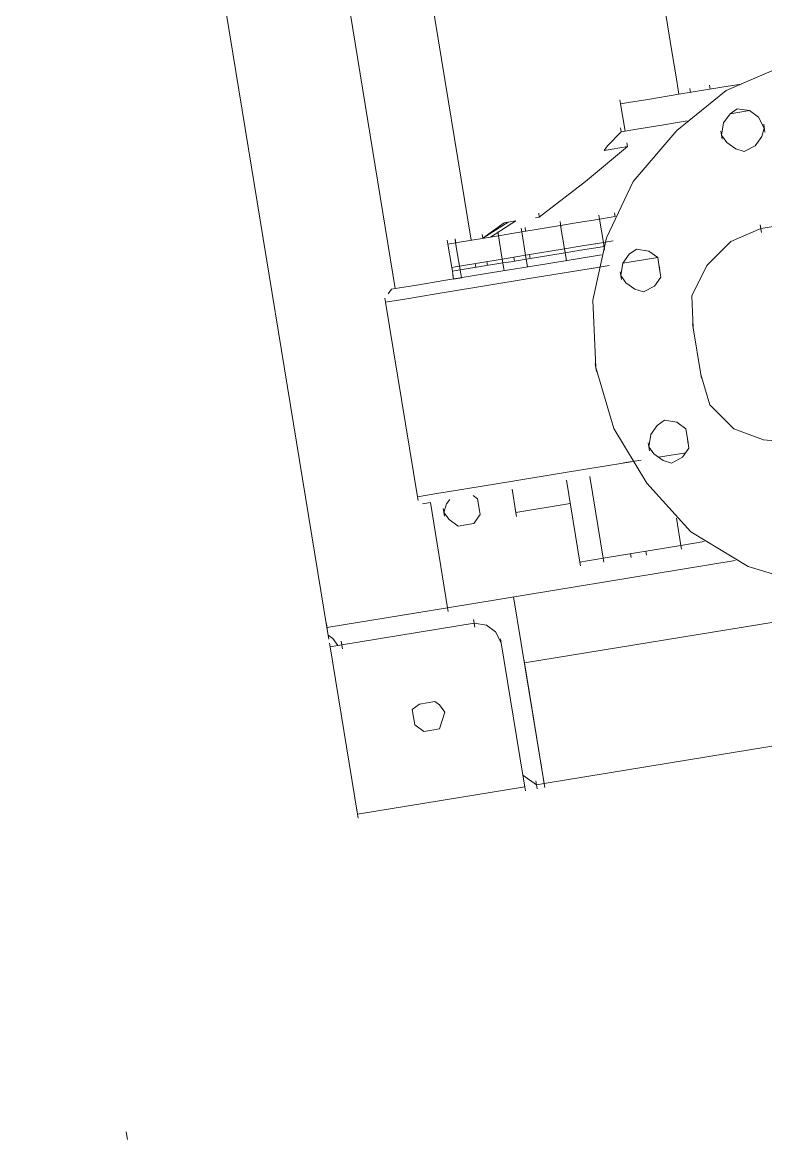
# Model space of a CAD drawing. Header units: metres. Extents: x 2 to 659295185, y -28 to 1124222152.
# Drawn here: x 655594.469 to 655594.865, y 1126534.65 to 1126535.245 of the extents above; entities that cross this region are included whole.
import ezdxf

# ---------------------------------------------------------------- set-up
doc = ezdxf.new("R2010")
doc.units = ezdxf.units.M
doc.header["$MEASUREMENT"] = 0
doc.layers.add('CCSM_C1_CUERPO CK$0$A-EQUIPOS', color=9, linetype='CONTINUOUS')

msp = doc.modelspace()

# ---------------------------------------------------------------- linework, layer by layer
at = {"layer": 'CCSM_C1_CUERPO CK$0$A-EQUIPOS', "lineweight": 5}
for p, q in [((655594.53334, 1126535.92333), (655594.66774, 1126535.10335)), ((655594.53334, 1126535.92333), (655594.66774, 1126535.10335)), ((655594.46915, 1126535.9128), (655594.63138, 1126534.92304)), ((655594.46915, 1126535.9128), (655594.63138, 1126534.92304)), ((655594.70817, 1126535.12912), (655594.63181, 1126535.59501)), ((655594.70817, 1126535.12912), (655594.63181, 1126535.59501)), ((655594.81164, 1126535.25026), (655594.81537, 1126535.22749)), ((655594.81537, 1126535.22749), (655594.81707, 1126535.21713)), ((655594.87572, 1126535.22249), (655594.84395, 1126535.20878)), ((655594.87572, 1126535.22249), (655594.84395, 1126535.20878)), ((655594.81707, 1126535.21713), (655594.81877, 1126535.20678)), ((655594.81707, 1126535.21713), (655594.81877, 1126535.20678)), ((655594.84154, 1126535.21051), (655594.81877, 1126535.20678)), ((655594.84154, 1126535.21051), (655594.81877, 1126535.20678)), ((655594.83499, 1126535.21156), (655594.83533, 1126535.20949)), ((655594.83533, 1126535.20949), (655594.83499, 1126535.21156)), ((655594.83499, 1126535.21156), (655594.83533, 1126535.20949)), ((655594.8519, 1126535.21221), (655594.84154, 1126535.21051)), ((655594.8519, 1126535.21221), (655594.84154, 1126535.21051)), ((655594.81877, 1126535.20678), (655594.8022, 1126535.20406)), ((655594.81877, 1126535.20678), (655594.8022, 1126535.20406)), ((655594.84395, 1126535.20878), (655594.81768, 1126535.18746)), ((655594.84395, 1126535.20878), (655594.81768, 1126535.18746)), ((655594.82464, 1126535.20987), (655594.82498, 1126535.2078)), ((655594.82498, 1126535.2078), (655594.82464, 1126535.20987)), ((655594.82464, 1126535.20987), (655594.82498, 1126535.2078)), ((655594.78737, 1126535.20376), (655594.78804, 1126535.19962)), ((655594.79185, 1126535.20237), (655594.78771, 1126535.20169)), ((655594.79185, 1126535.20237), (655594.78771, 1126535.20169)), ((655594.78771, 1126535.20169), (655594.79008, 1126535.18719)), ((655594.8022, 1126535.20406), (655594.79185, 1126535.20237)), ((655594.8022, 1126535.20406), (655594.79185, 1126535.20237)), ((655594.84979, 1126535.19911), (655594.84599, 1126535.19636)), ((655594.84979, 1126535.19911), (655594.84599, 1126535.19636)), ((655594.85634, 1126535.19805), (655594.84979, 1126535.19911)), ((655594.85634, 1126535.19805), (655594.84979, 1126535.19911)), ((655594.82321, 1126535.19262), (655594.81079, 1126535.19059)), ((655594.82321, 1126535.19262), (655594.81079, 1126535.19059)), ((655594.84599, 1126535.19636), (655594.84253, 1126535.19154)), ((655594.84599, 1126535.19636), (655594.84253, 1126535.19154)), ((655594.85634, 1126535.19805), (655594.84599, 1126535.19636)), ((655594.85634, 1126535.19805), (655594.84599, 1126535.19636)), ((655594.85634, 1126535.19805), (655594.86116, 1126535.19459)), ((655594.86116, 1126535.19459), (655594.85634, 1126535.19805)), ((655594.86116, 1126535.19459), (655594.86425, 1126535.18872)), ((655594.86425, 1126535.18872), (655594.86116, 1126535.19459)), ((655594.78801, 1126535.18685), (655594.78075, 1126535.17928)), ((655594.78801, 1126535.18685), (655594.78767, 1126535.18892)), ((655594.79629, 1126535.18821), (655594.78801, 1126535.18685)), ((655594.79629, 1126535.18821), (655594.78801, 1126535.18685)), ((655594.78974, 1126535.18926), (655594.79008, 1126535.18719)), ((655594.81768, 1126535.18746), (655594.79449, 1126535.16028)), ((655594.81768, 1126535.18746), (655594.79449, 1126535.16028)), ((655594.81079, 1126535.19059), (655594.79629, 1126535.18821)), ((655594.81079, 1126535.19059), (655594.79629, 1126535.18821)), ((655594.84113, 1126535.18706), (655594.84181, 1126535.18292)), ((655594.84253, 1126535.19154), (655594.84147, 1126535.18499)), ((655594.84253, 1126535.19154), (655594.84147, 1126535.18499)), ((655594.86425, 1126535.18872), (655594.86286, 1126535.18424)), ((655594.86425, 1126535.18872), (655594.86286, 1126535.18424)), ((655594.86391, 1126535.19079), (655594.86459, 1126535.18665)), ((655594.7911, 1126535.18098), (655594.79144, 1126535.17891)), ((655594.84422, 1126535.18118), (655594.84147, 1126535.18499)), ((655594.84422, 1126535.18118), (655594.84147, 1126535.18499)), ((655594.84904, 1126535.17772), (655594.84422, 1126535.18118)), ((655594.84904, 1126535.17772), (655594.84422, 1126535.18118)), ((655594.86286, 1126535.18424), (655594.8594, 1126535.17942)), ((655594.86286, 1126535.18424), (655594.8594, 1126535.17942)), ((655594.79144, 1126535.17891), (655594.76897, 1126535.16034)), ((655594.78075, 1126535.17928), (655594.77902, 1126535.17687)), ((655594.78316, 1126535.17755), (655594.77902, 1126535.17687)), ((655594.77902, 1126535.17687), (655594.78316, 1126535.17755)), ((655594.79144, 1126535.17891), (655594.78316, 1126535.17755)), ((655594.78316, 1126535.17755), (655594.79144, 1126535.17891)), ((655594.85352, 1126535.17633), (655594.84904, 1126535.17772)), ((655594.85352, 1126535.17633), (655594.84904, 1126535.17772)), ((655594.8594, 1126535.17942), (655594.85352, 1126535.17633)), ((655594.8594, 1126535.17942), (655594.85352, 1126535.17633)), ((655594.76897, 1126535.16034), (655594.74442, 1126535.14144)), ((655594.79449, 1126535.16028), (655594.78027, 1126535.1303)), ((655594.79449, 1126535.16028), (655594.78027, 1126535.1303)), ((655594.94935, 1126535.14951), (655594.86238, 1126535.13526)), ((655594.94935, 1126535.14951), (655594.86238, 1126535.13526)), ((655594.732, 1126535.1394), (655594.71852, 1126535.13081)), ((655594.72786, 1126535.13872), (655594.732, 1126535.1394)), ((655594.74442, 1126535.14144), (655594.74235, 1126535.1411)), ((655594.74409, 1126535.14351), (655594.74442, 1126535.14144)), ((655594.74442, 1126535.14144), (655594.74409, 1126535.14351)), ((655594.77443, 1126535.13998), (655594.76408, 1126535.13828)), ((655594.7765, 1126535.14032), (655594.77443, 1126535.13998)), ((655594.77616, 1126535.14239), (655594.77684, 1126535.13825)), ((655594.78271, 1126535.14133), (655594.7765, 1126535.14032)), ((655594.78271, 1126535.14133), (655594.7765, 1126535.14032)), ((655594.7765, 1126535.14032), (655594.77854, 1126535.12789)), ((655594.78478, 1126535.14167), (655594.78271, 1126535.14133)), ((655594.78478, 1126535.14167), (655594.78271, 1126535.14133)), ((655594.78445, 1126535.14374), (655594.78478, 1126535.14167)), ((655594.71438, 1126535.13013), (655594.72786, 1126535.13872)), ((655594.72786, 1126535.13872), (655594.71438, 1126535.13013)), ((655594.72579, 1126535.13838), (655594.71438, 1126535.13013)), ((655594.72233, 1126535.13356), (655594.72301, 1126535.12942)), ((655594.72233, 1126535.13356), (655594.72267, 1126535.13149)), ((655594.72786, 1126535.13872), (655594.72579, 1126535.13838)), ((655594.73509, 1126535.13353), (655594.73095, 1126535.13285)), ((655594.73095, 1126535.13285), (655594.73509, 1126535.13353)), ((655594.73475, 1126535.1356), (655594.73543, 1126535.13146)), ((655594.7558, 1126535.13692), (655594.73509, 1126535.13353)), ((655594.73509, 1126535.13353), (655594.7558, 1126535.13692)), ((655594.73509, 1126535.13353), (655594.73713, 1126535.1211)), ((655594.73682, 1126535.13594), (655594.73716, 1126535.13387)), ((655594.75546, 1126535.13899), (655594.75614, 1126535.13485)), ((655594.76408, 1126535.13828), (655594.7558, 1126535.13692)), ((655594.7558, 1126535.13692), (655594.75783, 1126535.1245)), ((655594.86238, 1126535.13526), (655594.8465, 1126535.1284)), ((655594.8465, 1126535.1284), (655594.86238, 1126535.13526)), ((655594.86238, 1126535.13526), (655594.8465, 1126535.1284)), ((655594.86204, 1126535.13733), (655594.86272, 1126535.13319)), ((655594.69575, 1126535.12708), (655594.69541, 1126535.12915)), ((655594.69541, 1126535.12915), (655594.69575, 1126535.12708)), ((655594.69541, 1126535.12915), (655594.69575, 1126535.12708)), ((655594.69575, 1126535.12708), (655594.69541, 1126535.12915)), ((655594.69782, 1126535.12742), (655594.69575, 1126535.12708)), ((655594.69782, 1126535.12742), (655594.69575, 1126535.12708)), ((655594.69989, 1126535.12776), (655594.69782, 1126535.12742)), ((655594.69782, 1126535.12742), (655594.69989, 1126535.12776)), ((655594.69989, 1126535.12776), (655594.69955, 1126535.12983)), ((655594.69955, 1126535.12983), (655594.70023, 1126535.12569)), ((655594.72267, 1126535.13149), (655594.69989, 1126535.12776)), ((655594.69989, 1126535.12776), (655594.72267, 1126535.13149)), ((655594.69989, 1126535.12776), (655594.70193, 1126535.11533)), ((655594.71404, 1126535.1322), (655594.71438, 1126535.13013)), ((655594.71438, 1126535.13013), (655594.71404, 1126535.1322)), ((655594.72681, 1126535.13217), (655594.72267, 1126535.13149)), ((655594.72681, 1126535.13217), (655594.72267, 1126535.13149)), ((655594.72267, 1126535.13149), (655594.7247, 1126535.11907)), ((655594.73095, 1126535.13285), (655594.72681, 1126535.13217)), ((655594.73095, 1126535.13285), (655594.72681, 1126535.13217)), ((655594.77647, 1126535.12755), (655594.76611, 1126535.12586)), ((655594.77647, 1126535.12755), (655594.76611, 1126535.12586)), ((655594.78027, 1126535.1303), (655594.77294, 1126535.09721)), ((655594.78027, 1126535.1303), (655594.77294, 1126535.09721)), ((655594.7744, 1126535.12721), (655594.78372, 1126535.12874)), ((655594.77854, 1126535.12789), (655594.77647, 1126535.12755)), ((655594.77854, 1126535.12789), (655594.77647, 1126535.12755)), ((655594.7782, 1126535.12996), (655594.77888, 1126535.12582)), ((655594.77854, 1126535.12789), (655594.77922, 1126535.12375)), ((655594.8465, 1126535.1284), (655594.8337, 1126535.11567)), ((655594.8465, 1126535.1284), (655594.8337, 1126535.11567)), ((655594.69778, 1126535.11466), (655594.69575, 1126535.12708)), ((655594.73679, 1126535.12317), (655594.73747, 1126535.11903)), ((655594.75783, 1126535.1245), (655594.73713, 1126535.1211)), ((655594.73713, 1126535.1211), (655594.75783, 1126535.1245)), ((655594.73747, 1126535.11903), (655594.75817, 1126535.12243)), ((655594.75817, 1126535.12243), (655594.73747, 1126535.11903)), ((655594.7392, 1126535.12144), (655594.73954, 1126535.11937)), ((655594.7392, 1126535.12144), (655594.73954, 1126535.11937)), ((655594.77749, 1126535.12134), (655594.7485, 1126535.11659)), ((655594.77749, 1126535.12134), (655594.7485, 1126535.11659)), ((655594.75749, 1126535.12657), (655594.75817, 1126535.12243)), ((655594.76611, 1126535.12586), (655594.75783, 1126535.1245)), ((655594.76611, 1126535.12586), (655594.75783, 1126535.1245)), ((655594.75783, 1126535.1245), (655594.75851, 1126535.12036)), ((655594.76645, 1126535.12379), (655594.75817, 1126535.12243)), ((655594.76645, 1126535.12379), (655594.75817, 1126535.12243)), ((655594.75817, 1126535.12243), (655594.75885, 1126535.11829)), ((655594.77681, 1126535.12548), (655594.76645, 1126535.12379)), ((655594.77681, 1126535.12548), (655594.76645, 1126535.12379)), ((655594.77888, 1126535.12582), (655594.77681, 1126535.12548)), ((655594.77888, 1126535.12582), (655594.77681, 1126535.12548)), ((655594.77922, 1126535.12375), (655594.77888, 1126535.12582)), ((655594.79232, 1126535.12165), (655594.78886, 1126535.11683)), ((655594.79232, 1126535.12165), (655594.78886, 1126535.11683)), ((655594.79612, 1126535.1244), (655594.79232, 1126535.12165)), ((655594.79232, 1126535.12165), (655594.79612, 1126535.1244)), ((655594.80267, 1126535.12334), (655594.79612, 1126535.1244)), ((655594.79612, 1126535.1244), (655594.80267, 1126535.12334)), ((655594.80749, 1126535.11988), (655594.80267, 1126535.12334)), ((655594.80267, 1126535.12334), (655594.80749, 1126535.11988)), ((655594.70193, 1126535.11533), (655594.69985, 1126535.115)), ((655594.70193, 1126535.11533), (655594.69985, 1126535.115)), ((655594.70226, 1126535.11326), (655594.70159, 1126535.11741)), ((655594.7247, 1126535.11907), (655594.70193, 1126535.11533)), ((655594.70193, 1126535.11533), (655594.7247, 1126535.11907)), ((655594.70226, 1126535.11326), (655594.70193, 1126535.11533)), ((655594.70193, 1126535.11533), (655594.7026, 1126535.11119)), ((655594.70193, 1126535.11533), (655594.70226, 1126535.11326)), ((655594.72504, 1126535.117), (655594.70226, 1126535.11326)), ((655594.72504, 1126535.117), (655594.70226, 1126535.11326)), ((655594.71055, 1126535.11462), (655594.71021, 1126535.11669)), ((655594.71055, 1126535.11462), (655594.71021, 1126535.11669)), ((655594.71642, 1126535.11771), (655594.71676, 1126535.11564)), ((655594.71676, 1126535.11564), (655594.71642, 1126535.11771)), ((655594.71642, 1126535.11771), (655594.71676, 1126535.11564)), ((655594.71676, 1126535.11564), (655594.71642, 1126535.11771)), ((655594.71642, 1126535.11771), (655594.71676, 1126535.11564)), ((655594.71676, 1126535.11564), (655594.71642, 1126535.11771)), ((655594.71642, 1126535.11771), (655594.71676, 1126535.11564)), ((655594.71676, 1126535.11564), (655594.71642, 1126535.11771)), ((655594.7485, 1126535.11659), (655594.71951, 1126535.11184)), ((655594.7485, 1126535.11659), (655594.71951, 1126535.11184)), ((655594.72504, 1126535.117), (655594.72436, 1126535.12114)), ((655594.72884, 1126535.11975), (655594.7247, 1126535.11907)), ((655594.72884, 1126535.11975), (655594.7247, 1126535.11907)), ((655594.7247, 1126535.11907), (655594.72504, 1126535.117)), ((655594.72504, 1126535.117), (655594.7247, 1126535.11907)), ((655594.7247, 1126535.11907), (655594.72538, 1126535.11493)), ((655594.7247, 1126535.11907), (655594.72504, 1126535.117)), ((655594.7247, 1126535.11907), (655594.72504, 1126535.117)), ((655594.7247, 1126535.11907), (655594.72504, 1126535.117)), ((655594.7247, 1126535.11907), (655594.72504, 1126535.117)), ((655594.72504, 1126535.117), (655594.72918, 1126535.11768)), ((655594.72918, 1126535.11768), (655594.72504, 1126535.117)), ((655594.72572, 1126535.11286), (655594.72504, 1126535.117)), ((655594.73298, 1126535.12043), (655594.72884, 1126535.11975)), ((655594.73298, 1126535.12043), (655594.72884, 1126535.11975)), ((655594.73332, 1126535.11835), (655594.72918, 1126535.11768)), ((655594.73332, 1126535.11835), (655594.72918, 1126535.11768)), ((655594.73091, 1126535.12009), (655594.73125, 1126535.11802)), ((655594.73091, 1126535.12009), (655594.73125, 1126535.11802)), ((655594.73713, 1126535.1211), (655594.73298, 1126535.12043)), ((655594.73713, 1126535.1211), (655594.73298, 1126535.12043)), ((655594.73332, 1126535.11835), (655594.73747, 1126535.11903)), ((655594.73747, 1126535.11903), (655594.73332, 1126535.11835)), ((655594.73713, 1126535.1211), (655594.7378, 1126535.11696)), ((655594.73747, 1126535.11903), (655594.73814, 1126535.11489)), ((655594.7378, 1126535.11696), (655594.73814, 1126535.11489)), ((655594.75851, 1126535.12036), (655594.75885, 1126535.11829)), ((655594.77229, 1126535.11411), (655594.78161, 1126535.11564)), ((655594.78886, 1126535.11683), (655594.78781, 1126535.11027)), ((655594.78886, 1126535.11683), (655594.78781, 1126535.11027)), ((655594.80749, 1126535.11988), (655594.78886, 1126535.11683)), ((655594.80851, 1126535.11367), (655594.80749, 1126535.11988)), ((655594.80749, 1126535.11988), (655594.80851, 1126535.11367)), ((655594.80817, 1126535.11574), (655594.80885, 1126535.1116)), ((655594.8337, 1126535.11567), (655594.82572, 1126535.09948)), ((655594.8337, 1126535.11567), (655594.82572, 1126535.09948)), ((655594.71951, 1126535.11184), (655594.69466, 1126535.10777)), ((655594.71951, 1126535.11184), (655594.69466, 1126535.10777)), ((655594.69985, 1126535.115), (655594.69778, 1126535.11466)), ((655594.69985, 1126535.115), (655594.69778, 1126535.11466)), ((655594.69812, 1126535.11259), (655594.69778, 1126535.11466)), ((655594.69778, 1126535.11466), (655594.69812, 1126535.11259)), ((655594.69778, 1126535.11466), (655594.69812, 1126535.11259)), ((655594.69812, 1126535.11259), (655594.69778, 1126535.11466)), ((655594.69778, 1126535.11466), (655594.69812, 1126535.11259)), ((655594.69812, 1126535.11259), (655594.69778, 1126535.11466)), ((655594.69778, 1126535.11466), (655594.69812, 1126535.11259)), ((655594.69812, 1126535.11259), (655594.69778, 1126535.11466)), ((655594.70019, 1126535.11292), (655594.69812, 1126535.11259)), ((655594.70019, 1126535.11292), (655594.69812, 1126535.11259)), ((655594.6988, 1126535.10844), (655594.69812, 1126535.11259)), ((655594.69846, 1126535.11051), (655594.6988, 1126535.10844)), ((655594.70019, 1126535.11292), (655594.70226, 1126535.11326)), ((655594.70226, 1126535.11326), (655594.70019, 1126535.11292)), ((655594.70226, 1126535.11326), (655594.70294, 1126535.10912)), ((655594.7026, 1126535.11119), (655594.70294, 1126535.10912)), ((655594.72538, 1126535.11493), (655594.72572, 1126535.11286)), ((655594.77643, 1126535.11479), (655594.74123, 1126535.10902)), ((655594.78747, 1126535.11235), (655594.78814, 1126535.1082)), ((655594.79055, 1126535.10647), (655594.78781, 1126535.11027)), ((655594.78781, 1126535.11027), (655594.79055, 1126535.10647)), ((655594.80919, 1126535.10953), (655594.80573, 1126535.10471)), ((655594.80919, 1126535.10953), (655594.80573, 1126535.10471)), ((655594.80851, 1126535.11367), (655594.80919, 1126535.10953)), ((655594.80851, 1126535.11367), (655594.80919, 1126535.10953)), ((655594.6781, 1126535.10505), (655594.66774, 1126535.10335)), ((655594.6781, 1126535.10505), (655594.66774, 1126535.10335)), ((655594.69466, 1126535.10777), (655594.6781, 1126535.10505)), ((655594.69466, 1126535.10777), (655594.6781, 1126535.10505)), ((655594.71224, 1126535.10427), (655594.68947, 1126535.10053)), ((655594.6988, 1126535.10844), (655594.70087, 1126535.10878)), ((655594.70087, 1126535.10878), (655594.6988, 1126535.10844)), ((655594.70087, 1126535.10878), (655594.70294, 1126535.10912)), ((655594.70294, 1126535.10912), (655594.70087, 1126535.10878)), ((655594.74123, 1126535.10902), (655594.71224, 1126535.10427)), ((655594.79537, 1126535.10301), (655594.79055, 1126535.10647)), ((655594.79055, 1126535.10647), (655594.79537, 1126535.10301)), ((655594.80573, 1126535.10471), (655594.79986, 1126535.10162)), ((655594.80573, 1126535.10471), (655594.79986, 1126535.10162)), ((655594.66221, 1126535.09819), (655594.66255, 1126535.09612)), ((655594.66255, 1126535.09612), (655594.66221, 1126535.09819)), ((655594.6729, 1126535.09782), (655594.66255, 1126535.09612)), ((655594.66394, 1126535.1006), (655594.66567, 1126535.10301)), ((655594.66774, 1126535.10335), (655594.66567, 1126535.10301)), ((655594.66567, 1126535.10301), (655594.66774, 1126535.10335)), ((655594.68947, 1126535.10053), (655594.6729, 1126535.09782)), ((655594.79986, 1126535.10162), (655594.79537, 1126535.10301)), ((655594.79986, 1126535.10162), (655594.79537, 1126535.10301)), ((655594.82637, 1126535.08257), (655594.82572, 1126535.09948)), ((655594.82572, 1126535.09948), (655594.82637, 1126535.08257)), ((655594.66255, 1126535.09612), (655594.67952, 1126534.99259)), ((655594.77294, 1126535.09721), (655594.77457, 1126535.06133)), ((655594.77294, 1126535.09721), (655594.77457, 1126535.06133)), ((655594.82603, 1126535.08465), (655594.82671, 1126535.0805)), ((655594.83044, 1126535.05773), (655594.82637, 1126535.08257)), ((655594.82637, 1126535.08257), (655594.83044, 1126535.05773)), ((655594.77423, 1126535.0634), (655594.77491, 1126535.05926)), ((655594.77491, 1126535.05926), (655594.77423, 1126535.0634)), ((655594.77457, 1126535.06133), (655594.78414, 1126535.02888)), ((655594.78414, 1126535.02888), (655594.77457, 1126535.06133)), ((655594.8301, 1126535.0598), (655594.83078, 1126535.05566)), ((655594.83522, 1126535.0415), (655594.83044, 1126535.05773)), ((655594.83522, 1126535.0415), (655594.83044, 1126535.05773)), ((655594.83522, 1126535.0415), (655594.84795, 1126535.0287)), ((655594.84795, 1126535.0287), (655594.83522, 1126535.0415)), ((655594.80725, 1126535.03054), (655594.81106, 1126535.03329)), ((655594.81106, 1126535.03329), (655594.80725, 1126535.03054)), ((655594.81106, 1126535.03329), (655594.81761, 1126535.03224)), ((655594.81761, 1126535.03224), (655594.81106, 1126535.03329)), ((655594.81761, 1126535.03224), (655594.82243, 1126535.02877)), ((655594.82243, 1126535.02877), (655594.81761, 1126535.03224)), ((655594.80165, 1126534.99985), (655594.78414, 1126535.02888)), ((655594.80165, 1126534.99985), (655594.78414, 1126535.02888)), ((655594.80725, 1126535.03054), (655594.80379, 1126535.02572)), ((655594.80725, 1126535.03054), (655594.80379, 1126535.02572)), ((655594.82243, 1126535.02877), (655594.82345, 1126535.02256)), ((655594.82345, 1126535.02256), (655594.82243, 1126535.02877)), ((655594.84795, 1126535.0287), (655594.86381, 1126535.0228)), ((655594.86381, 1126535.0228), (655594.84795, 1126535.0287)), ((655594.8024, 1126535.02124), (655594.80308, 1126535.0171)), ((655594.80379, 1126535.02572), (655594.80274, 1126535.01917)), ((655594.80379, 1126535.02572), (655594.80274, 1126535.01917)), ((655594.82311, 1126535.02463), (655594.82378, 1126535.02049)), ((655594.82345, 1126535.02256), (655594.82412, 1126535.01842)), ((655594.82345, 1126535.02256), (655594.82412, 1126535.01842)), ((655594.86381, 1126535.0228), (655594.88105, 1126535.02137)), ((655594.86381, 1126535.0228), (655594.88105, 1126535.02137)), ((655594.88105, 1126535.02137), (655594.86381, 1126535.0228)), ((655594.80549, 1126535.01536), (655594.80274, 1126535.01917)), ((655594.80549, 1126535.01536), (655594.80274, 1126535.01917)), ((655594.80549, 1126535.01536), (655594.81031, 1126535.0119)), ((655594.81031, 1126535.0119), (655594.80549, 1126535.01536)), ((655594.82239, 1126535.01601), (655594.8079, 1126535.01363)), ((655594.82412, 1126535.01842), (655594.82066, 1126535.0136)), ((655594.82412, 1126535.01842), (655594.82066, 1126535.0136)), ((655594.7934, 1126535.01126), (655594.7582, 1126535.00549)), ((655594.78926, 1126535.01058), (655594.79858, 1126535.01211)), ((655594.81031, 1126535.0119), (655594.81479, 1126535.01051)), ((655594.81479, 1126535.01051), (655594.81031, 1126535.0119)), ((655594.82066, 1126535.0136), (655594.81479, 1126535.01051)), ((655594.82066, 1126535.0136), (655594.81479, 1126535.01051)), ((655594.7582, 1126535.00549), (655594.72921, 1126535.00074)), ((655594.77131, 1126535.00338), (655594.77843, 1126534.9599)), ((655594.77131, 1126535.00338), (655594.77165, 1126535.00131)), ((655594.70644, 1126534.997), (655594.68987, 1126534.99429)), ((655594.72921, 1126535.00074), (655594.70644, 1126534.997)), ((655594.73193, 1126534.98417), (655594.72989, 1126534.9966)), ((655594.73193, 1126534.98417), (655594.72989, 1126534.9966)), ((655594.75888, 1126535.00135), (655594.76601, 1126534.95786)), ((655594.75888, 1126535.00135), (655594.75922, 1126534.99928)), ((655594.82504, 1126534.97392), (655594.80165, 1126534.99985)), ((655594.82504, 1126534.97392), (655594.80165, 1126534.99985)), ((655594.68987, 1126534.99429), (655594.67952, 1126534.99259)), ((655594.67952, 1126534.99259), (655594.67986, 1126534.99052)), ((655594.69503, 1126534.98875), (655594.69676, 1126534.99116)), ((655594.69676, 1126534.99116), (655594.69503, 1126534.98875)), ((655594.70919, 1126534.9932), (655594.7116, 1126534.99147)), ((655594.7116, 1126534.99147), (655594.70919, 1126534.9932)), ((655594.71228, 1126534.98733), (655594.7116, 1126534.99147)), ((655594.71228, 1126534.98733), (655594.7116, 1126534.99147)), ((655594.68641, 1126534.98947), (655594.68227, 1126534.98879)), ((655594.68641, 1126534.98947), (655594.68227, 1126534.98879)), ((655594.68227, 1126534.98879), (655594.68434, 1126534.98913)), ((655594.68434, 1126534.98913), (655594.68641, 1126534.98947)), ((655594.68434, 1126534.98913), (655594.68641, 1126534.98947)), ((655594.68641, 1126534.98947), (655594.69557, 1126534.93356)), ((655594.69557, 1126534.93356), (655594.68641, 1126534.98947)), ((655594.6933, 1126534.98634), (655594.69398, 1126534.9822)), ((655594.69364, 1126534.98427), (655594.69503, 1126534.98875)), ((655594.69503, 1126534.98875), (655594.69364, 1126534.98427)), ((655594.71194, 1126534.9894), (655594.71261, 1126534.98526)), ((655594.71295, 1126534.98319), (655594.71228, 1126534.98733)), ((655594.71228, 1126534.98733), (655594.71295, 1126534.98319)), ((655594.73159, 1126534.98624), (655594.73227, 1126534.9821)), ((655594.76092, 1126534.98892), (655594.73193, 1126534.98417)), ((655594.76092, 1126534.98892), (655594.73193, 1126534.98417)), ((655594.69364, 1126534.98427), (655594.69639, 1126534.98047)), ((655594.69639, 1126534.98047), (655594.69364, 1126534.98427)), ((655594.69639, 1126534.98047), (655594.70121, 1126534.97701)), ((655594.70121, 1126534.97701), (655594.69639, 1126534.98047)), ((655594.71295, 1126534.98319), (655594.70949, 1126534.97837)), ((655594.71295, 1126534.98319), (655594.70949, 1126534.97837)), ((655594.81985, 1126534.96669), (655594.81747, 1126534.98118)), ((655594.70121, 1126534.97701), (655594.70535, 1126534.97769)), ((655594.70535, 1126534.97769), (655594.70121, 1126534.97701)), ((655594.70535, 1126534.97769), (655594.70949, 1126534.97837)), ((655594.70949, 1126534.97837), (655594.70535, 1126534.97769)), ((655594.82504, 1126534.97392), (655594.85569, 1126534.95555)), ((655594.85569, 1126534.95555), (655594.82504, 1126534.97392)), ((655594.73654, 1126534.90413), (655595.14446, 1126534.97099)), ((655594.73654, 1126534.90413), (655595.14446, 1126534.97099)), ((655594.81985, 1126534.96669), (655594.77843, 1126534.9599)), ((655594.77843, 1126534.9599), (655594.81985, 1126534.96669)), ((655594.81951, 1126534.96876), (655594.82019, 1126534.96462)), ((655594.83227, 1126534.96872), (655594.81985, 1126534.96669)), ((655594.83227, 1126534.96872), (655594.81985, 1126534.96669)), ((655594.82019, 1126534.96462), (655594.81985, 1126534.96669)), ((655594.77809, 1126534.96197), (655594.77877, 1126534.95783)), ((655594.79293, 1126534.96228), (655594.79327, 1126534.9602)), ((655594.79327, 1126534.9602), (655594.79293, 1126534.96228)), ((655594.79293, 1126534.96228), (655594.79327, 1126534.9602)), ((655594.79327, 1126534.9602), (655594.79293, 1126534.96228)), ((655594.80121, 1126534.96363), (655594.80155, 1126534.96156)), ((655594.80155, 1126534.96156), (655594.80121, 1126534.96363)), ((655594.69557, 1126534.93356), (655594.8488, 1126534.95868)), ((655594.8488, 1126534.95868), (655594.69557, 1126534.93356)), ((655594.76567, 1126534.95993), (655594.76635, 1126534.95579)), ((655594.77015, 1126534.95854), (655594.76601, 1126534.95786)), ((655594.77015, 1126534.95854), (655594.76601, 1126534.95786)), ((655594.76635, 1126534.95579), (655594.76601, 1126534.95786)), ((655594.77429, 1126534.95922), (655594.77015, 1126534.95854)), ((655594.77429, 1126534.95922), (655594.77015, 1126534.95854)), ((655594.77843, 1126534.9599), (655594.77429, 1126534.95922)), ((655594.77843, 1126534.9599), (655594.77429, 1126534.95922)), ((655594.77877, 1126534.95783), (655594.77843, 1126534.9599)), ((655594.85569, 1126534.95555), (655594.88706, 1126534.94581)), ((655594.88706, 1126534.94581), (655594.85569, 1126534.95555)), ((655594.73077, 1126534.93933), (655594.73111, 1126534.93726)), ((655594.73077, 1126534.93933), (655594.73111, 1126534.93726)), ((655594.74707, 1126534.83994), (655594.73077, 1126534.93933)), ((655594.74707, 1126534.83994), (655594.73077, 1126534.93933)), ((655594.73077, 1126534.93933), (655594.73111, 1126534.93726)), ((655594.63138, 1126534.92304), (655594.69557, 1126534.93356)), ((655594.69557, 1126534.93356), (655594.63138, 1126534.92304)), ((655594.63138, 1126534.92304), (655594.69557, 1126534.93356)), ((655594.69557, 1126534.93356), (655594.63138, 1126534.92304)), ((655594.69591, 1126534.93149), (655594.69523, 1126534.93563)), ((655594.69557, 1126534.93356), (655594.69591, 1126534.93149)), ((655594.69557, 1126534.93356), (655594.69591, 1126534.93149)), ((655594.69591, 1126534.93149), (655594.69557, 1126534.93356)), ((655594.69557, 1126534.93356), (655594.69591, 1126534.93149)), ((655594.63104, 1126534.92511), (655594.63172, 1126534.92097)), ((655594.63104, 1126534.92511), (655594.63172, 1126534.92097)), ((655594.70969, 1126534.92524), (655594.63929, 1126534.9137)), ((655594.63929, 1126534.9137), (655594.70969, 1126534.92524)), ((655594.70935, 1126534.92731), (655594.71003, 1126534.92317)), ((655594.71625, 1126534.92419), (655594.70969, 1126534.92524)), ((655594.71625, 1126534.92419), (655594.70969, 1126534.92524)), ((655594.70969, 1126534.92524), (655594.71003, 1126534.92317)), ((655594.63206, 1126534.9189), (655594.63138, 1126534.92304)), ((655594.63138, 1126534.92304), (655594.63206, 1126534.9189)), ((655594.6324, 1126534.91683), (655594.63172, 1126534.92097)), ((655594.72107, 1126534.92073), (655594.71625, 1126534.92419)), ((655594.72107, 1126534.92073), (655594.71625, 1126534.92419)), ((655594.72415, 1126534.91486), (655594.72107, 1126534.92073)), ((655594.72415, 1126534.91486), (655594.72107, 1126534.92073)), ((655594.63447, 1126534.91717), (655594.63206, 1126534.9189)), ((655594.63447, 1126534.91717), (655594.63206, 1126534.9189)), ((655594.63206, 1126534.9189), (655594.6324, 1126534.91683)), ((655594.63308, 1126534.91269), (655594.63274, 1126534.91476)), ((655594.63274, 1126534.91476), (655594.63342, 1126534.91062)), ((655594.63722, 1126534.91336), (655594.63308, 1126534.91269)), ((655594.63308, 1126534.91269), (655594.63722, 1126534.91336)), ((655594.63722, 1126534.91336), (655594.63447, 1126534.91717)), ((655594.63722, 1126534.91336), (655594.63447, 1126534.91717)), ((655594.63929, 1126534.9137), (655594.63722, 1126534.91336)), ((655594.63929, 1126534.9137), (655594.63722, 1126534.91336)), ((655594.63895, 1126534.91577), (655594.63963, 1126534.91163)), ((655594.72381, 1126534.91693), (655594.72449, 1126534.91279)), ((655594.73569, 1126534.84445), (655594.72415, 1126534.91486)), ((655594.72415, 1126534.91486), (655594.73569, 1126534.84445)), ((655594.63308, 1126534.91269), (655594.64767, 1126534.82365)), ((655594.64767, 1126534.82365), (655594.63308, 1126534.91269)), ((655594.7362, 1126534.9062), (655594.73688, 1126534.90206)), ((655594.74707, 1126534.83994), (655594.73654, 1126534.90413)), ((655594.73654, 1126534.90413), (655594.74707, 1126534.83994)), ((655594.74707, 1126534.83994), (655595.15498, 1126534.9068)), ((655595.15498, 1126534.9068), (655594.74707, 1126534.83994)), ((655594.68888, 1126534.88356), (655594.68474, 1126534.88288)), ((655594.68474, 1126534.88288), (655594.68888, 1126534.88356)), ((655594.69129, 1126534.88183), (655594.68888, 1126534.88356)), ((655594.68888, 1126534.88356), (655594.69129, 1126534.88183)), ((655594.6806, 1126534.8822), (655594.6768, 1126534.87945)), ((655594.6806, 1126534.8822), (655594.6768, 1126534.87945)), ((655594.6768, 1126534.87945), (655594.67748, 1126534.87531)), ((655594.6768, 1126534.87945), (655594.67748, 1126534.87531)), ((655594.68474, 1126534.88288), (655594.6806, 1126534.8822)), ((655594.6806, 1126534.8822), (655594.68474, 1126534.88288)), ((655594.69129, 1126534.88183), (655594.69404, 1126534.87803)), ((655594.69404, 1126534.87803), (655594.69129, 1126534.88183)), ((655594.69404, 1126534.87803), (655594.69265, 1126534.87355)), ((655594.69265, 1126534.87355), (655594.69404, 1126534.87803)), ((655594.67714, 1126534.87738), (655594.67782, 1126534.87324)), ((655594.67748, 1126534.87531), (655594.67816, 1126534.87117)), ((655594.67748, 1126534.87531), (655594.67816, 1126534.87117)), ((655594.69265, 1126534.87355), (655594.69126, 1126534.86907)), ((655594.69126, 1126534.86907), (655594.69265, 1126534.87355)), ((655594.67816, 1126534.87117), (655594.68298, 1126534.86771)), ((655594.67816, 1126534.87117), (655594.68298, 1126534.86771)), ((655594.68712, 1126534.86839), (655594.68298, 1126534.86771)), ((655594.68712, 1126534.86839), (655594.68298, 1126534.86771)), ((655594.69126, 1126534.86907), (655594.68712, 1126534.86839)), ((655594.69126, 1126534.86907), (655594.68712, 1126534.86839)), ((655594.73535, 1126534.84653), (655594.73603, 1126534.84238)), ((655594.7381, 1126534.84272), (655594.73569, 1126534.84445)), ((655594.7381, 1126534.84272), (655594.73569, 1126534.84445)), ((655594.73671, 1126534.83824), (655594.73569, 1126534.84445)), ((655594.73569, 1126534.84445), (655594.73671, 1126534.83824)), ((655594.74051, 1126534.84099), (655594.7381, 1126534.84272)), ((655594.74051, 1126534.84099), (655594.7381, 1126534.84272)), ((655594.7474, 1126534.83787), (655594.74673, 1126534.84201)), ((655594.74673, 1126534.84201), (655594.7474, 1126534.83787)), ((655594.64767, 1126534.82365), (655594.73671, 1126534.83824)), ((655594.73671, 1126534.83824), (655594.64767, 1126534.82365)), ((655594.73705, 1126534.83617), (655594.73637, 1126534.84031)), ((655594.73671, 1126534.83824), (655594.73705, 1126534.83617)), ((655594.74292, 1126534.83926), (655594.74051, 1126534.84099)), ((655594.74292, 1126534.83926), (655594.74051, 1126534.84099)), ((655594.74326, 1126534.83719), (655594.74258, 1126534.84133)), ((655594.74707, 1126534.83994), (655594.74292, 1126534.83926)), ((655594.74292, 1126534.83926), (655594.74707, 1126534.83994)), ((655594.74292, 1126534.83926), (655594.74326, 1126534.83719)), ((655594.74707, 1126534.83994), (655594.7474, 1126534.83787)), ((655594.7474, 1126534.83787), (655594.74707, 1126534.83994)), ((655594.64801, 1126534.82158), (655594.64734, 1126534.82572)), ((655594.64767, 1126534.82365), (655594.64801, 1126534.82158)), ((655594.52442, 1126534.65461), (655594.5251, 1126534.65047)), ((655594.52476, 1126534.65254), (655594.5251, 1126534.65047))]:
    msp.add_line(p, q, dxfattribs=at)

doc.saveas('drawing.dxf')
